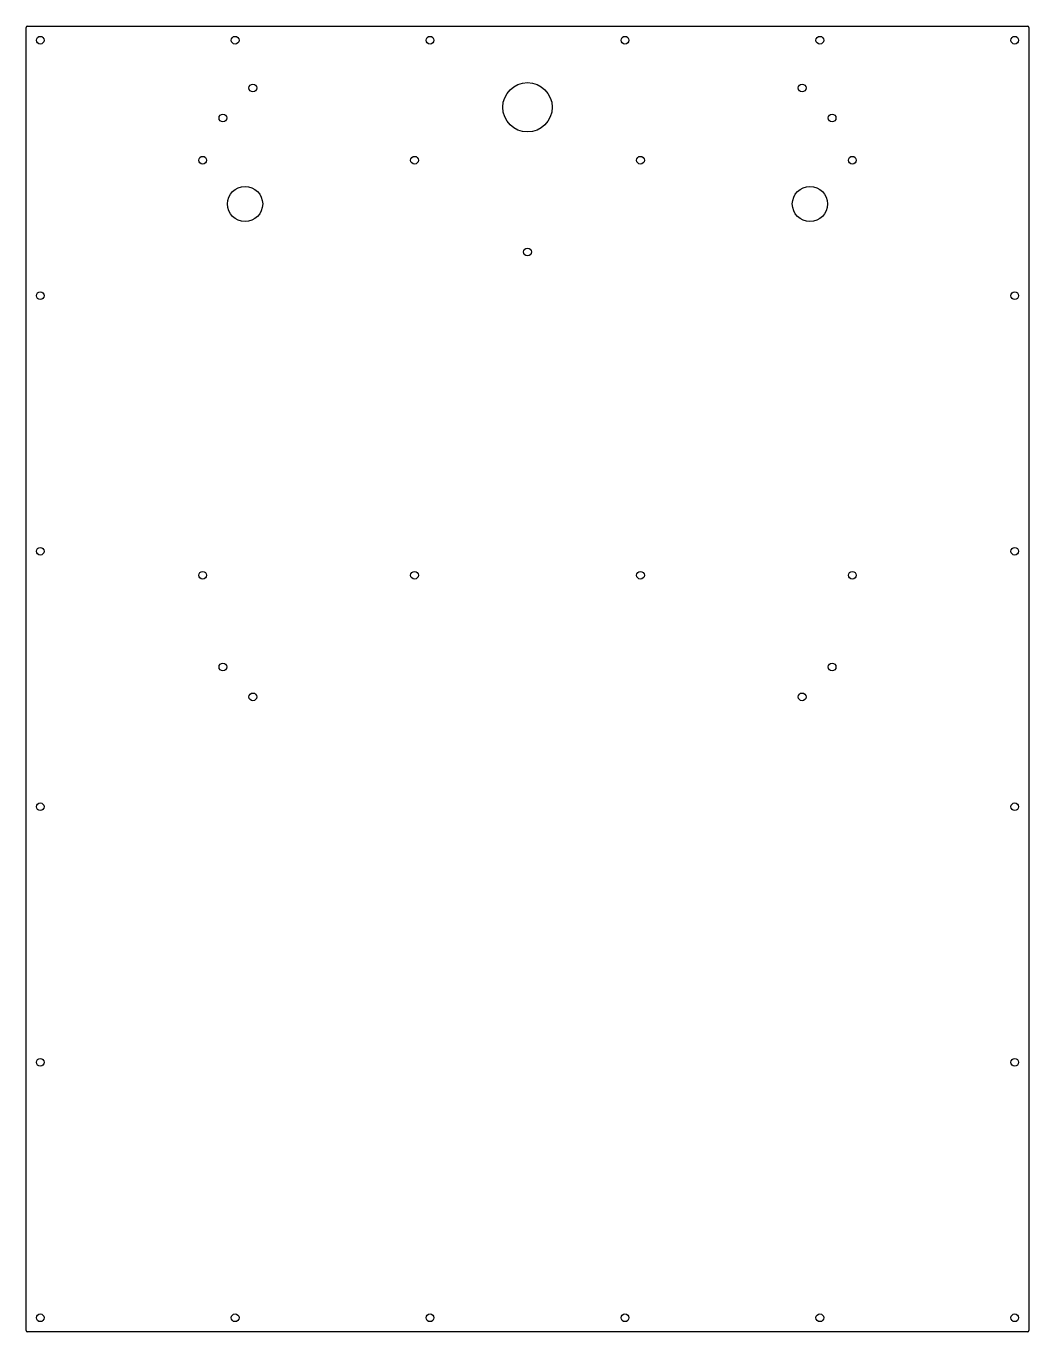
# Model space of a CAD drawing. Header units: millimetres. Extents: x -355 to 355, y -462 to 462.
import ezdxf

# ---------------------------------------------------------------- set-up
doc = ezdxf.new("R2010")
doc.units = ezdxf.units.MM

msp = doc.modelspace()

# ---------------------------------------------------------------- linework, layer by layer
at = {"color": 7, "linetype": 'Continuous', "lineweight": 25}
for p, q in [((-354, 462.5), (354, 462.5)), ((-355, -461.5), (-355, 461.5)), ((355, 461.5), (355, -461.5)), ((354, -462.5), (-354, -462.5))]:
    msp.add_line(p, q, dxfattribs=at)
for centre, radius in [((-345, 452.5), 2.75), ((-207, 452.5), 2.75), ((-69, 452.5), 2.75), ((69, 452.5), 2.75), ((207, 452.5), 2.75), ((345, 452.5), 2.75), ((-194.46, 418.68), 2.75), ((0, 405), 17.5), ((194.46, 418.68), 2.75), ((-215.68, 397.46), 2.75), ((215.68, 397.46), 2.75), ((-230, 367.5), 2.75), ((-80, 367.5), 2.75), ((80, 367.5), 2.75), ((230, 367.5), 2.75), ((-200, 336.5), 12.5), ((200, 336.5), 12.5), ((0, 302.5), 2.75), ((-345, 271.5), 2.75), ((345, 271.5), 2.75), ((-345, 90.5), 2.75), ((345, 90.5), 2.75), ((-230, 73.5), 2.75), ((-80, 73.5), 2.75), ((80, 73.5), 2.75), ((230, 73.5), 2.75), ((-215.68, 8.54), 2.75), ((215.68, 8.54), 2.75), ((-194.46, -12.68), 2.75), ((194.46, -12.68), 2.75), ((-345, -90.5), 2.75), ((345, -90.5), 2.75), ((-345, -271.5), 2.75), ((345, -271.5), 2.75), ((-345, -452.5), 2.75), ((-207, -452.5), 2.75), ((-69, -452.5), 2.75), ((69, -452.5), 2.75), ((207, -452.5), 2.75), ((345, -452.5), 2.75)]:
    msp.add_circle(centre, radius, dxfattribs=at)
for centre, start, end in [((-354, 461.5), 90, 180), ((354, 461.5), 360, 90), ((-354, -461.5), 180, 270), ((354, -461.5), 270, 0)]:
    msp.add_arc(centre, 1, start, end, dxfattribs=at)

doc.saveas('drawing.dxf')
